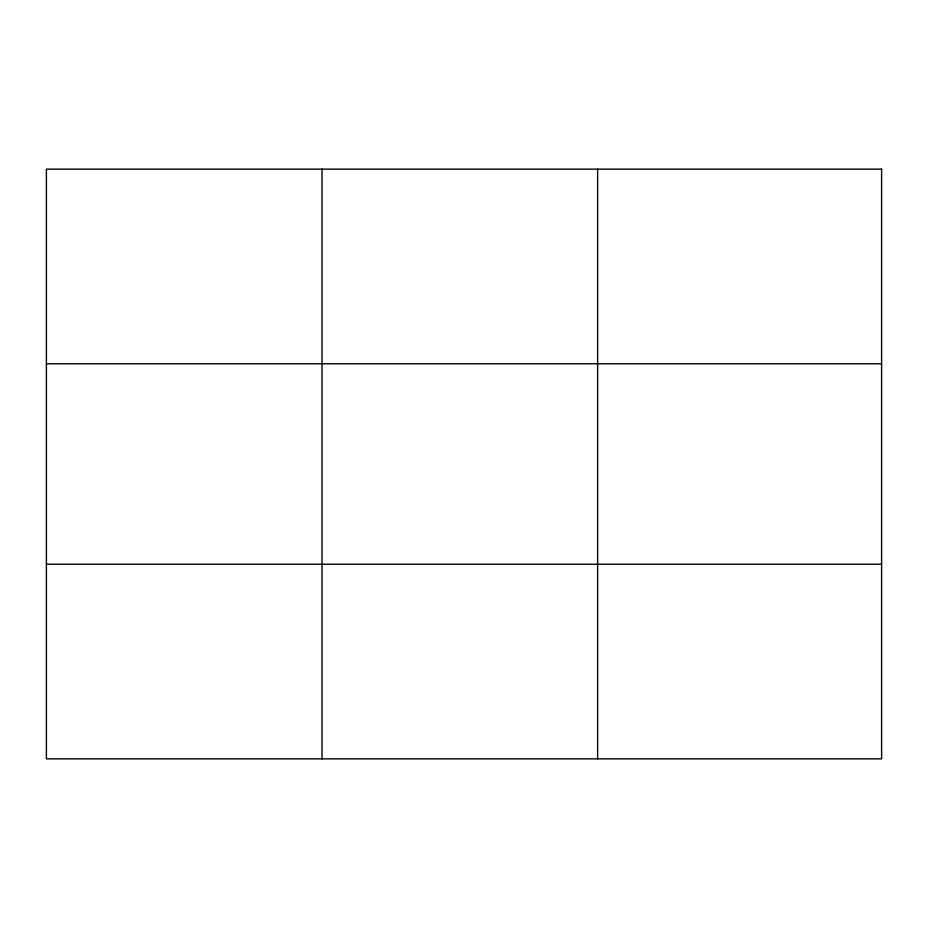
<?xml version="1.0" encoding="UTF-8"?>
<svg xmlns="http://www.w3.org/2000/svg" width="928" height="928" viewBox="0 0 928 928"><rect width="100%" height="100%" fill="white"/><g stroke="black" fill="none" stroke-linecap="round" stroke-linejoin="round"><path stroke-width="1.39" d="M322.016 169.14L322.016 758.86M597.632 169.14L597.632 758.86M46.4 363.753L881.6 363.753M46.4 564.247L881.6 564.247M881.6 169.14L881.6 758.86L46.4 758.86L46.4 169.14L881.6 169.14"/></g></svg>
